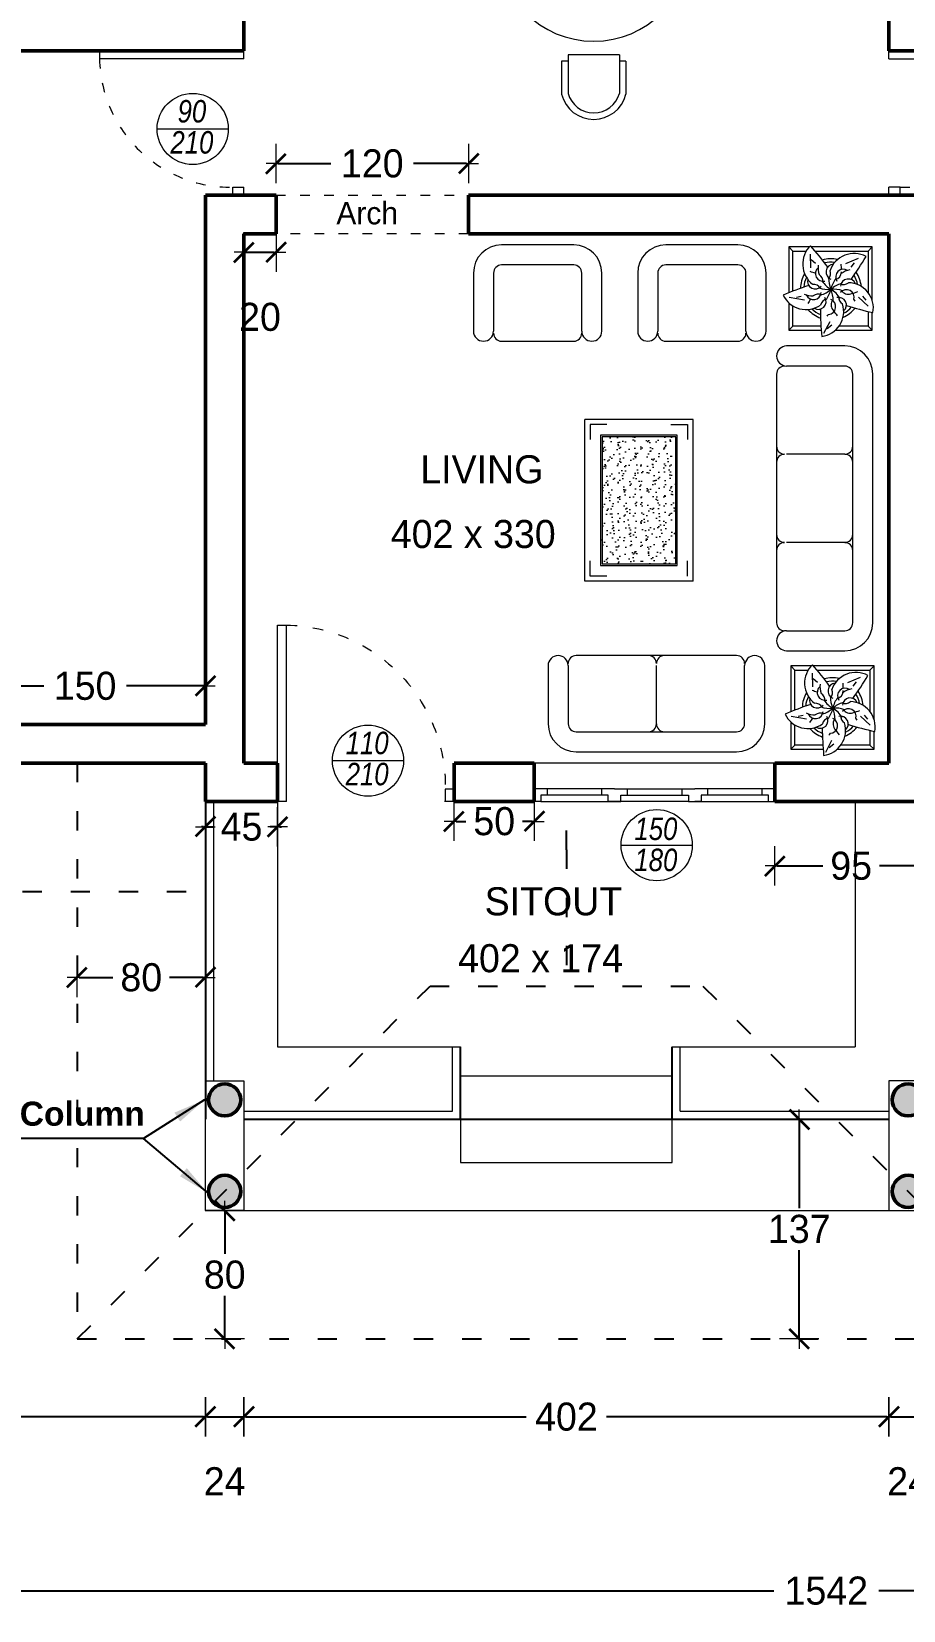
# Model space of a CAD drawing. Header units: centimetres. Extents: x 157 to 5401, y -672 to 3176.
# Drawn here: x 840 to 1383, y -671 to 314 of the extents above; entities that cross this region are included whole.
import ezdxf

# ---------------------------------------------------------------- set-up
doc = ezdxf.new("R2010")
doc.units = ezdxf.units.CM
doc.header["$PDMODE"] = 35
doc.linetypes.add('ACAD_ISO03W100', pattern=[30, 12, -18])
doc.layers.get('0').update_dxf_attribs({"lineweight": 25})
for name, color, linetype, lineweight in [('1.000', 144, 'Continuous', 13), ('Dimension', 8, 'Continuous', 18), ('Door', 4, 'Continuous', 13), ('DTEXT', 76, 'Continuous', 15), ('FURNIT', 204, 'Continuous', 9), ('Roof Line', 2, 'ACAD_ISO03W100', 25), ('Text', 32, 'Continuous', 20), ('Wall', 1, 'Continuous', 50), ('Win', 5, 'Continuous', 20)]:
    doc.layers.add(name, color=color, linetype=linetype, lineweight=lineweight)
doc.styles.add('Dimension', font='arialbd.ttf')
doc.styles.add('ITALIAN', font='ARIALNBI.TTF')
doc.styles.get("Standard").update_dxf_attribs({"font": 'comicbd.ttf'})
doc.dimstyles.get("Standard").update_dxf_attribs({"dimscale": 0.7, "dimtxt": 25, "dimasz": 1.75, "dimexe": 1.25, "dimexo": 0.625, "dimgap": 5, "dimtad": 0, "dimtih": 1, "dimtoh": 1, "dimdec": 0, "dimdsep": 46, "dimtxsty": 'Standard', "dimblk": 'Ar+', "dimcen": 2.5, "dimse1": 1, "dimse2": 1, "dimclrt": 7, "dimadec": 0, "dimazin": 0, "dimtfac": 1, "dimtdec": 0, "dimtmove": 2, "dimatfit": 3, "dimfxl": 1, "dimarcsym": 0})

# ---------------------------------------------------------------- blocks, each defined once
blk = doc.blocks.new('90 D1 210 (a)')
at = {"linetype": 'ACAD_ISO03W100', "ltscale": 0.5}
blk.add_arc((8.5, 3.5), 81.51, 1.0544, 91.0544, dxfattribs=at)
at = {"layer": 'Win'}
for p, q in [((0, 90), (0, 85)), ((7, 90), (0, 90)), ((7, 90), (7, 85)), ((7, 85), (0, 85)), ((0, 5), (90, 5)), ((0, 5), (0, 0)), ((0, 0), (90, 0)), ((90, 0), (90, 5))]:
    blk.add_line(p, q, dxfattribs=at)
blk = doc.blocks.new('90 D1 210')
at = {"linetype": 'ACAD_ISO03W100', "ltscale": 0.5}
blk.add_arc((-8.5, 3.5), 81.51, 88.9456, 178.9456, dxfattribs=at)
at = {"layer": 'Win'}
for p, q in [((-7, 90), (-7, 85)), ((-7, 90), (0, 90)), ((0, 90), (0, 85)), ((-7, 85), (0, 85)), ((0, 5), (-90, 5)), ((-90, 0), (-90, 5)), ((0, 0), (-90, 0)), ((0, 5), (0, 0))]:
    blk.add_line(p, q, dxfattribs=at)
blk = doc.blocks.new('100 D 210(b)')
at = {"linetype": 'ACAD_ISO03W100', "ltscale": 0.5}
blk.add_arc((8.5, 3.5), 91.51, 0.93919, 90.93919, dxfattribs=at)
at = {"layer": 'Win'}
for p, q in [((0, 100), (0, 94.62)), ((7, 100), (0, 100)), ((7, 100), (7, 95)), ((7, 95), (0, 95)), ((0, 5), (100, 5)), ((0, 5), (0, 0)), ((0, 0), (100, 0)), ((100, 0), (100, 5))]:
    blk.add_line(p, q, dxfattribs=at)
blk = doc.blocks.new('sofa2')
for p, q in [((50, 0), (-50, 0)), ((-67.5, -17.5), (-67.5, -53.75)), ((-55, -17.5), (-55, -53.75)), ((50, -12.5), (-50, -12.5)), ((0, -17.5), (0, -53.75)), ((0, -17.5), (0, -53.75)), ((55, -53.75), (55, -17.5)), ((67.5, -53.75), (67.5, -17.5)), ((-50, -60), (50, -60))]:
    blk.add_line(p, q)
for centre, radius, start, end in [((-50, -17.5), 17.5, 90, 180), ((50, -17.5), 17.5, 0, 90), ((-50, -17.5), 5, 90, 180), ((-5, -17.5), 5, 0, 90), ((5, -17.5), 5, 90, 180), ((50, -17.5), 5, 0, 90), ((-61.25, -53.75), 6.25, 180, 0), ((-50, -55), 5, 180, 270), ((-5, -55), 5, 270, 0), ((5, -55), 5, 180, 270), ((50, -55), 5, 270, 0), ((61.25, -53.75), 6.25, 180, 0)]:
    blk.add_arc(centre, radius, start, end)
blk = doc.blocks.new('sofa3')
for p, q in [((77.5, 0), (-77.5, 0)), ((-95, -17.5), (-95, -53.75)), ((-82.5, -17.5), (-82.5, -53.75)), ((77.5, -12.5), (-77.5, -12.5)), ((-27.5, -17.5), (-27.5, -53.75)), ((-27.5, -17.5), (-27.5, -53.75)), ((27.5, -17.5), (27.5, -53.75)), ((27.5, -17.5), (27.5, -53.75)), ((82.5, -53.75), (82.5, -17.5)), ((95, -53.75), (95, -17.5)), ((-77.5, -60), (77.5, -60))]:
    blk.add_line(p, q)
for centre, radius, start, end in [((-77.5, -17.5), 17.5, 90, 180), ((77.5, -17.5), 17.5, 0, 90), ((-77.5, -17.5), 5, 90, 180), ((-32.5, -17.5), 5, 0, 90), ((-22.5, -17.5), 5, 90, 180), ((22.5, -17.5), 5, 0, 90), ((32.5, -17.5), 5, 90, 180), ((77.5, -17.5), 5, 0, 90), ((-88.75, -53.75), 6.25, 180, 0), ((-77.5, -55), 5, 180, 270), ((-32.5, -55), 5, 270, 0), ((-22.5, -55), 5, 180, 270), ((22.5, -55), 5, 270, 0), ((32.5, -55), 5, 180, 270), ((77.5, -55), 5, 270, 0), ((88.75, -53.75), 6.25, 180, 0)]:
    blk.add_arc(centre, radius, start, end)
blk = doc.blocks.new('sofa1')
for p, q in [((22.5, 0), (-22.5, 0)), ((-40, -17.5), (-40, -53.75)), ((-27.5, -17.5), (-27.5, -53.75)), ((22.5, -12.5), (-22.5, -12.5)), ((27.5, -53.75), (27.5, -17.5)), ((40, -53.75), (40, -17.5)), ((-22.5, -60), (22.5, -60))]:
    blk.add_line(p, q)
for centre, radius, start, end in [((-22.5, -17.5), 17.5, 90, 180), ((22.5, -17.5), 17.5, 0, 90), ((-22.5, -17.5), 5, 90, 180), ((22.5, -17.5), 5, 0, 90), ((-33.75, -53.75), 6.25, 180, 0), ((-22.5, -55), 5, 180, 270), ((22.5, -55), 5, 270, 0), ((33.75, -53.75), 6.25, 180, 0)]:
    blk.add_arc(centre, radius, start, end)
blk = doc.blocks.new('coir-')
h = blk.add_hatch()
h.set_pattern_fill('AR-SAND', color=256, scale=0.15, style=0)
h.set_pattern_definition([(37.5, (-7611.087, -350.692), (-0.2400047, 7.3411986), [0, -5.7912, 0, -6.477, 0, -6.19125]), (7.5, (-7611.087, -350.692), (6.742849, 10.752377), [0, -3.1242, 0, -5.2197, 0, -2.00025]), (327.5, (-7615.773, -350.692), (11.8648856, 0.021558), [0, -1.905, 0, -6.858, 0, -8.9535]), (317.5, (-7615.773, -350.692), (11.453347, 3.34394), [0, -0.9525, 0, -4.4958, 0, -5.1435])])
h.paths.add_polyline_path([(-39.59, 56.76), (-39.59, 10.81), (39.59, 10.81), (39.59, 56.76)])
for p, q in [((-50.41, 67.57), (50.41, 67.57)), ((-50.41, 0), (-50.41, 67.57)), ((-47.21, 64.16), (-37.85, 64.16)), ((-47.21, 64.16), (-37.85, 64.16)), ((-47.21, 53.78), (-47.21, 64.16)), ((-47.21, 53.78), (-47.21, 64.16)), ((47.21, 64.16), (37.85, 64.16)), ((47.21, 64.16), (37.85, 64.16)), ((47.21, 53.78), (47.21, 64.16)), ((47.21, 53.78), (47.21, 64.16)), ((50.41, 0), (50.41, 67.57)), ((40.58, 57.74), (-40.58, 57.74)), ((-40.58, 57.74), (-40.58, 9.83)), ((39.59, 56.76), (-39.59, 56.76)), ((-39.59, 56.76), (-39.59, 10.81)), ((39.59, 10.81), (39.59, 56.76)), ((40.58, 9.83), (40.58, 57.74)), ((-39.59, 10.81), (39.59, 10.81)), ((47.21, 13.79), (47.21, 3.41)), ((47.21, 13.79), (47.21, 3.41)), ((-50.41, 0), (50.41, 0)), ((-47.21, 3.41), (-37.85, 3.41)), ((-47.21, 3.41), (-37.85, 3.41)), ((-40.58, 9.83), (40.58, 9.83)), ((47.21, 3.41), (37.85, 3.41)), ((47.21, 3.41), (37.85, 3.41))]:
    blk.add_line(p, q)
blk = doc.blocks.new('flower')
for p, q in [((-13.39, 26.45), (-26.25, 26.45)), ((-26.25, 26.45), (-26.25, -2.21)), ((-23.65, 23.85), (-26.25, 26.45)), ((-23.65, 23.85), (-15.33, 23.85)), ((-23.65, -1.17), (-23.65, 23.85)), ((-12.51, 13.34), (-12.74, 21.9)), ((25.75, 26.45), (-12.08, 26.45)), ((-9.85, 23.85), (23.15, 23.85)), ((23.15, 23.85), (25.75, 26.45)), ((23.15, 23.85), (23.15, -1.97)), ((25.75, -6.92), (25.75, 26.45)), ((-9.5, 16.12), (-12.28, 18.43)), ((17.08, 19.12), (9.22, 15.88)), ((12.68, 13.8), (14.76, 16.58)), ((-26.25, -8.42), (-26.25, -25.55)), ((-16.44, -6.79), (-25.91, -5.17)), ((-18.52, -4.48), (-21.52, -5.17)), ((23.32, -10.49), (17.31, -4.94)), ((21.93, -6.79), (19.85, -4.25)), ((-23.65, -22.95), (-23.65, -10.37)), ((23.15, -13.79), (23.15, -22.95)), ((25.75, -25.55), (25.75, -14.39)), ((-23.65, -22.95), (-26.25, -25.55)), ((-26.25, -25.55), (-6.01, -25.55)), ((-6.19, -22.95), (-23.65, -22.95)), ((-4.42, -27.39), (-0.49, -19.98)), ((0.67, -22.29), (-2.34, -24.61)), ((2.72, -25.55), (25.75, -25.55)), ((23.15, -22.95), (5.05, -22.95)), ((23.15, -22.95), (25.75, -25.55))]:
    blk.add_line(p, q)
for centre, radius, start, end in [((-1.75, 15.73), 15.82, 133.77086, 232.45619), ((-158.56, -101.45), 194.46, 36.36114, 41.40295), ((14.42, 6.53), 15.82, 61.77086, 160.92319), ((-145.48, 119.45), 194.46, 324.36114, 329.40295), ((-68.65, -175.27), 194.46, 72.36114, 73.33607), ((-4.93, 9.78), 4.79, 129.2089, 284.55345), ((7.83, 13.75), 15.82, 175.58849, 196.92319), ((0, 0), 19.03, 77.39458, 106.2488), ((0, 0), 16.95, 81.97458, 103.46328), ((1.76, 10.82), 4.79, 93.2089, 248.55345), ((-4.93, 9.78), 4.79, 317.34915, 23.53967), ((1.76, 10.82), 4.79, 281.34915, 1.95204), ((7.78, 7.72), 4.79, 57.2089, 212.55345), ((15.5, -3.19), 15.82, 103.58849, 124.92319), ((-187.91, 11.12), 194.46, 0.36114, 1.33607), ((0, 0), 19.03, 5.39458, 34.2488), ((47.49, -182.15), 194.46, 108.36114, 113.40295), ((0, 0), 19.03, 149.39458, 178.2488), ((0, 0), 16.95, 153.97458, 175.46328), ((-9.74, 5.02), 4.79, 165.2089, 320.55345), ((-10.83, -1.67), 4.79, 29.34915, 95.53967), ((-9.74, 5.02), 4.79, 353.34915, 59.53967), ((-1.75, 15.73), 15.82, 249.54215, 276.36067), ((-10.66, 11.69), 15.82, 285.54215, 312.36067), ((7.83, 13.75), 15.82, 213.54215, 240.36067), ((-15.5, 3.19), 15.82, 321.54215, 348.36067), ((14.42, 6.53), 15.82, 177.54215, 204.36067), ((15.5, -3.19), 15.82, 141.54215, 168.36067), ((10.66, -11.69), 15.82, 105.54215, 132.36067), ((1.75, -15.73), 15.82, 69.54215, 96.36067), ((-7.83, -13.75), 15.82, 30.43753, 60.36067), ((-14.42, -6.53), 15.82, 357.54215, 24.36067), ((7.78, 7.72), 4.79, 245.34915, 311.53967), ((10.83, 1.67), 4.79, 21.2089, 176.55345), ((10.66, -11.69), 15.82, 349.77086, 88.92319), ((0, 0), 16.95, 9.97458, 31.46328), ((-15.5, 3.19), 15.82, 205.77086, 304.92319), ((-10.66, 11.69), 15.82, 247.58849, 268.92319), ((-10.83, -1.67), 4.79, 201.2089, 356.55345), ((145.48, -119.45), 194.46, 144.36114, 145.33607), ((-7.78, -7.72), 4.79, 65.34915, 131.53967), ((-7.78, -7.72), 4.79, 237.2089, 32.55345), ((-1.76, -10.82), 4.79, 101.34915, 167.53967), ((-7.83, -13.75), 15.82, 277.77086, 16.92319), ((-1.76, -10.82), 4.79, 273.2089, 68.55345), ((4.93, -9.78), 4.79, 137.34915, 217.95204), ((4.93, -9.78), 4.79, 309.2089, 104.55345), ((9.74, -5.02), 4.79, 173.34915, 239.53967), ((9.74, -5.02), 4.79, 345.2089, 140.55345), ((10.83, 1.67), 4.79, 209.34915, 289.95204), ((1.75, -15.73), 15.82, 52.45619, 52.92319), ((-47.49, 182.15), 194.46, 287.95774, 289.33607), ((1.75, -15.73), 15.82, 31.58849, 37.01504), ((0, 0), 19.03, 221.39458, 250.2488), ((0, 0), 16.95, 225.97458, 247.46328), ((187.91, -11.12), 194.46, 180.36114, 185.40295), ((-14.42, -6.53), 15.82, 319.58849, 325.01504), ((-14.42, -6.53), 15.82, 340.45619, 340.92319), ((158.56, 101.45), 194.46, 215.95774, 217.33607), ((0, 0), 19.03, 293.39458, 322.2488), ((0, 0), 16.95, 297.97458, 319.46328), ((68.65, 175.27), 194.46, 252.36114, 257.40295)]:
    blk.add_arc(centre, radius, start, end)
blk = doc.blocks.new('DIN22')
for p, q in [((-2.37, 80.63), (-10.14, 99.61)), ((26.79, 81.11), (26.79, 101.62)), ((30.79, 77.11), (30.79, 101.11)), ((62.79, 77.11), (62.79, 101.11)), ((66.79, 81.11), (66.79, 101.62)), ((102.37, 80.63), (110.14, 99.61)), ((-4.55, 75.41), (-13.65, 97.62)), ((104.55, 75.41), (113.65, 97.62)), ((-39.38, 65.47), (-47.16, 84.44)), ((-34.17, 63.28), (-43.26, 85.49)), ((-2.37, 80.63), (-6.07, 79.11)), ((30.79, 81.11), (26.79, 81.11)), ((66.79, 81.11), (62.79, 81.11)), ((102.37, 80.63), (106.07, 79.11)), ((134.17, 63.28), (143.26, 85.49)), ((139.38, 65.47), (147.16, 84.44)), ((-4.55, 75.41), (-34.17, 63.28)), ((62.79, 77.11), (30.79, 77.11)), ((104.55, 75.41), (134.17, 63.28)), ((-35.68, 66.98), (-39.38, 65.47)), ((110, 60), (-10, 60)), ((135.68, 66.98), (139.38, 65.47)), ((-82.5, 20), (-103.01, 20)), ((-82.5, 16), (-82.5, 20)), ((182.5, 16), (182.5, 20)), ((182.5, 20), (203.01, 20)), ((-78.5, 16), (-102.5, 16)), ((-78.5, -16), (-78.5, 16)), ((178.5, -16), (178.5, 16)), ((178.5, 16), (202.5, 16)), ((-78.5, -16), (-102.5, -16)), ((-82.5, -20), (-82.5, -16)), ((178.5, -16), (202.5, -16)), ((182.5, -20), (182.5, -16)), ((-82.5, -20), (-103.01, -20)), ((182.5, -20), (203.01, -20)), ((-39.38, -65.47), (-47.16, -84.44)), ((-34.17, -63.28), (-43.26, -85.49)), ((-35.68, -66.98), (-39.38, -65.47)), ((-4.55, -75.41), (-34.17, -63.28)), ((-10, -60), (110, -60)), ((104.55, -75.41), (134.17, -63.28)), ((134.17, -63.28), (143.26, -85.49)), ((135.68, -66.98), (139.38, -65.47)), ((139.38, -65.47), (147.16, -84.44)), ((-4.55, -75.41), (-13.65, -97.62)), ((30.79, -77.99), (26.79, -77.99)), ((26.79, -77.99), (26.79, -98.49)), ((62.79, -73.99), (30.79, -73.99)), ((30.79, -73.99), (30.79, -97.99)), ((62.79, -73.99), (62.79, -97.99)), ((66.79, -77.99), (62.79, -77.99)), ((66.79, -77.99), (66.79, -98.49)), ((104.55, -75.41), (113.65, -97.62)), ((-2.37, -80.63), (-10.14, -99.61)), ((-2.37, -80.63), (-6.07, -79.11)), ((102.37, -80.63), (106.07, -79.11)), ((102.37, -80.63), (110.14, -99.61))]:
    blk.add_line(p, q)
for centre, radius, start, end in [((46.79, 96.74), 20.59, 13.70797, 166.29203), ((46.79, 96.74), 16.59, 15.28055, 164.71945), ((-26.8, 87.51), 20.59, 35.98077, 188.56483), ((-26.8, 87.51), 16.59, 37.55335, 186.99225), ((126.8, 87.51), 20.59, 351.43517, 144.01923), ((126.8, 87.51), 16.59, 353.00775, 142.44665), ((-10, 0), 60, 90, 270), ((110, 0), 60, 270, 90), ((-98.13, 0), 20.59, 103.70797, 256.29203), ((198.13, 0), 20.59, 283.70797, 76.29203), ((-98.13, 0), 16.59, 105.28055, 254.71945), ((198.13, 0), 16.59, 285.28055, 74.71945), ((-26.8, -87.51), 20.59, 171.43517, 324.01923), ((-26.8, -87.51), 16.59, 173.00775, 322.44665), ((126.8, -87.51), 20.59, 215.98077, 8.56483), ((126.8, -87.51), 16.59, 217.55335, 6.99225), ((46.79, -93.62), 16.59, 195.28055, 344.71945), ((46.79, -93.62), 20.59, 193.70797, 346.29203)]:
    blk.add_arc(centre, radius, start, end)
blk = doc.blocks.new('Ar+')
for p, q in [((0, 10), (0, -10)), ((-5, 0), (5, 0))]:
    blk.add_line(p, q)
at = {"lineweight": 35}
blk.add_line((5, 5), (-5, -5), dxfattribs=at)
blk = doc.blocks.new('*D54')
at = {"layer": 'Defpoints', "color": 0, "transparency": 16777216}
for p in [(588.31, -118.42), (948.31, -364.42), (948.31, -549.95)]:
    blk.add_point(p, dxfattribs=at)
at = {"layer": 'Dimension', "color": 0, "lineweight": -2, "transparency": 16777216}
for p, q in [((589.53, -549.95), (743.42, -549.95)), ((947.08, -549.95), (793.2, -549.95))]:
    blk.add_line(p, q, dxfattribs=at)
at = {"layer": 'Dimension', "color": 0, "lineweight": -2, "transparency": 16777216, "xscale": 1.225, "yscale": 1.225, "zscale": 1.225, "rotation": 180}
blk.add_blockref('Ar+', (588.31, -549.95), dxfattribs=at)
at = {"layer": 'Dimension', "color": 0, "lineweight": -2, "transparency": 16777216, "xscale": 1.225, "yscale": 1.225, "zscale": 1.225}
blk.add_blockref('Ar+', (948.31, -549.95), dxfattribs=at)
at = {"layer": 'Dimension', "color": 7, "transparency": 16777216, "insert": (768.31, -549.95), "char_height": 17.5, "attachment_point": 5}
blk.add_mtext('360', dxfattribs=at)
blk = doc.blocks.new('*D55')
at = {"layer": 'Defpoints', "color": 0, "transparency": 16777216}
for p in [(972.31, -340.42), (948.31, -364.42), (972.31, -549.95)]:
    blk.add_point(p, dxfattribs=at)
at = {"layer": 'Dimension', "color": 0, "lineweight": -2, "transparency": 16777216}
blk.add_line((949.53, -549.95), (971.08, -549.95), dxfattribs=at)
at = {"layer": 'Dimension', "color": 0, "lineweight": -2, "transparency": 16777216, "xscale": 1.225, "yscale": 1.225, "zscale": 1.225, "rotation": 180}
blk.add_blockref('Ar+', (948.31, -549.95), dxfattribs=at)
at = {"layer": 'Dimension', "color": 0, "lineweight": -2, "transparency": 16777216, "xscale": 1.225, "yscale": 1.225, "zscale": 1.225}
blk.add_blockref('Ar+', (972.31, -549.95), dxfattribs=at)
at = {"layer": 'Dimension', "color": 7, "transparency": 16777216, "insert": (960.31, -590.13), "char_height": 17.5, "attachment_point": 5}
blk.add_mtext('24', dxfattribs=at)
blk = doc.blocks.new('*D56')
at = {"layer": 'Defpoints', "color": 0, "transparency": 16777216}
for p in [(972.31, -340.42), (1374.31, -340.42), (1374.31, -549.95)]:
    blk.add_point(p, dxfattribs=at)
at = {"layer": 'Dimension', "color": 0, "lineweight": -2, "transparency": 16777216}
for p, q in [((973.53, -549.95), (1148.29, -549.95)), ((1373.08, -549.95), (1198.32, -549.95))]:
    blk.add_line(p, q, dxfattribs=at)
at = {"layer": 'Dimension', "color": 0, "lineweight": -2, "transparency": 16777216, "xscale": 1.225, "yscale": 1.225, "zscale": 1.225, "rotation": 180}
blk.add_blockref('Ar+', (972.31, -549.95), dxfattribs=at)
at = {"layer": 'Dimension', "color": 0, "lineweight": -2, "transparency": 16777216, "xscale": 1.225, "yscale": 1.225, "zscale": 1.225}
blk.add_blockref('Ar+', (1374.31, -549.95), dxfattribs=at)
at = {"layer": 'Dimension', "color": 7, "transparency": 16777216, "insert": (1173.31, -549.95), "char_height": 17.5, "attachment_point": 5}
blk.add_mtext('402', dxfattribs=at)
blk = doc.blocks.new('*D57')
at = {"layer": 'Defpoints', "color": 0, "transparency": 16777216}
for p in [(1374.31, -340.42), (1398.31, -364.42), (1398.31, -549.95)]:
    blk.add_point(p, dxfattribs=at)
at = {"layer": 'Dimension', "color": 0, "lineweight": -2, "transparency": 16777216}
blk.add_line((1375.53, -549.95), (1397.08, -549.95), dxfattribs=at)
at = {"layer": 'Dimension', "color": 0, "lineweight": -2, "transparency": 16777216, "xscale": 1.225, "yscale": 1.225, "zscale": 1.225, "rotation": 180}
blk.add_blockref('Ar+', (1374.31, -549.95), dxfattribs=at)
at = {"layer": 'Dimension', "color": 0, "lineweight": -2, "transparency": 16777216, "xscale": 1.225, "yscale": 1.225, "zscale": 1.225}
blk.add_blockref('Ar+', (1398.31, -549.95), dxfattribs=at)
at = {"layer": 'Dimension', "color": 7, "transparency": 16777216, "insert": (1386.31, -590.13), "char_height": 17.5, "attachment_point": 5}
blk.add_mtext('24', dxfattribs=at)
blk = doc.blocks.new('*D62')
at = {"layer": 'Defpoints', "color": 0, "transparency": 16777216}
for p in [(564.31, -142.42), (2106.31, -142.42), (2106.31, -658.4)]:
    blk.add_point(p, dxfattribs=at)
at = {"layer": 'Dimension', "color": 0, "lineweight": -2, "transparency": 16777216}
for p, q in [((565.53, -658.4), (1302.61, -658.4)), ((2105.08, -658.4), (1368.01, -658.4))]:
    blk.add_line(p, q, dxfattribs=at)
at = {"layer": 'Dimension', "color": 0, "lineweight": -2, "transparency": 16777216, "xscale": 1.225, "yscale": 1.225, "zscale": 1.225, "rotation": 180}
blk.add_blockref('Ar+', (564.31, -658.4), dxfattribs=at)
at = {"layer": 'Dimension', "color": 0, "lineweight": -2, "transparency": 16777216, "xscale": 1.225, "yscale": 1.225, "zscale": 1.225}
blk.add_blockref('Ar+', (2106.31, -658.4), dxfattribs=at)
at = {"layer": 'Dimension', "color": 7, "transparency": 16777216, "insert": (1335.31, -658.4), "char_height": 17.5, "attachment_point": 5}
blk.add_mtext('1542', dxfattribs=at)
blk = doc.blocks.new('Double Column (Single Base)')
at = {"layer": 'FURNIT'}
for points in [[(10, 69, 1), (-10, 69, 1)], [(-10, 12, 1), (10, 12, 1)]]:
    blk.add_hatch(color=256, dxfattribs=at).paths.add_polyline_path(points)
for centre in [(0, 69), (0, 12)]:
    blk.add_circle(centre, 10)
at = {"layer": 'Win'}
blk.add_lwpolyline([(-12, 0), (12, 0), (12, 81), (-12, 81)], close=True, dxfattribs=at)
blk = doc.blocks.new('*D111')
at = {"layer": 'Defpoints', "color": 0, "transparency": 16777216}
for p in [(1117.44, -364.42), (1318.44, -364.42), (1117.44, -501.42)]:
    blk.add_point(p, dxfattribs=at)
at = {"layer": 'Dimension', "color": 0, "lineweight": -2, "transparency": 16777216}
for p, q in [((1318.44, -365.64), (1318.44, -419.8)), ((1318.44, -500.19), (1318.44, -446.04))]:
    blk.add_line(p, q, dxfattribs=at)
at = {"layer": 'Dimension', "color": 0, "lineweight": -2, "transparency": 16777216, "xscale": 1.225, "yscale": 1.225, "zscale": 1.225}
for p, rotation in [((1318.44, -364.42), 90), ((1318.44, -501.42), 270)]:
    blk.add_blockref('Ar+', p, dxfattribs=dict(at, rotation=rotation))
at = {"layer": 'Dimension', "color": 7, "transparency": 16777216, "insert": (1318.44, -432.92), "char_height": 17.5, "attachment_point": 5}
blk.add_mtext('137', dxfattribs=at)
blk = doc.blocks.new('*D112')
at = {"layer": 'Defpoints', "color": 0, "transparency": 16777216}
for p in [(960.31, -421.42), (960.31, -501.42), (960.31, -501.42)]:
    blk.add_point(p, dxfattribs=at)
at = {"layer": 'Dimension', "color": 0, "lineweight": -2, "transparency": 16777216}
for p, q in [((960.31, -422.64), (960.31, -448.39)), ((960.31, -500.19), (960.31, -474.44))]:
    blk.add_line(p, q, dxfattribs=at)
at = {"layer": 'Dimension', "color": 0, "lineweight": -2, "transparency": 16777216, "xscale": 1.225, "yscale": 1.225, "zscale": 1.225}
for p, rotation in [((960.31, -421.42), 90), ((960.31, -501.42), 270)]:
    blk.add_blockref('Ar+', p, dxfattribs=dict(at, rotation=rotation))
at = {"layer": 'Dimension', "color": 7, "transparency": 16777216, "insert": (960.31, -461.42), "char_height": 17.5, "attachment_point": 5}
blk.add_mtext('80', dxfattribs=at)
blk = doc.blocks.new('*D114')
at = {"layer": 'Defpoints', "color": 0, "transparency": 16777216}
for p in [(798.31, -94.37), (798.31, -118.42), (948.31, -118.42)]:
    blk.add_point(p, dxfattribs=at)
at = {"layer": 'Dimension', "color": 0, "lineweight": -2, "transparency": 16777216}
for p, q in [((799.53, -94.37), (847.55, -94.37)), ((947.08, -94.37), (899.06, -94.37))]:
    blk.add_line(p, q, dxfattribs=at)
at = {"layer": 'Dimension', "color": 0, "lineweight": -2, "transparency": 16777216, "xscale": 1.225, "yscale": 1.225, "zscale": 1.225, "rotation": 180}
blk.add_blockref('Ar+', (798.31, -94.37), dxfattribs=at)
at = {"layer": 'Dimension', "color": 0, "lineweight": -2, "transparency": 16777216, "xscale": 1.225, "yscale": 1.225, "zscale": 1.225}
blk.add_blockref('Ar+', (948.31, -94.37), dxfattribs=at)
at = {"layer": 'Dimension', "color": 7, "transparency": 16777216, "insert": (873.31, -94.37), "char_height": 17.5, "attachment_point": 5}
blk.add_mtext('150', dxfattribs=at)
blk = doc.blocks.new('*D117')
at = {"layer": 'Defpoints', "color": 0, "transparency": 16777216}
for p in [(1303.31, -166.42), (1398.31, -166.42), (1303.31, -206.53)]:
    blk.add_point(p, dxfattribs=at)
at = {"layer": 'Dimension', "color": 0, "lineweight": -2, "transparency": 16777216}
for p, q in [((1304.53, -206.53), (1333.16, -206.53)), ((1397.08, -206.53), (1368.46, -206.53))]:
    blk.add_line(p, q, dxfattribs=at)
at = {"layer": 'Dimension', "color": 0, "lineweight": -2, "transparency": 16777216, "xscale": 1.225, "yscale": 1.225, "zscale": 1.225, "rotation": 180}
blk.add_blockref('Ar+', (1303.31, -206.53), dxfattribs=at)
at = {"layer": 'Dimension', "color": 0, "lineweight": -2, "transparency": 16777216, "xscale": 1.225, "yscale": 1.225, "zscale": 1.225}
blk.add_blockref('Ar+', (1398.31, -206.53), dxfattribs=at)
at = {"layer": 'Dimension', "color": 7, "transparency": 16777216, "insert": (1350.81, -206.53), "char_height": 17.5, "attachment_point": 5}
blk.add_mtext('95', dxfattribs=at)
blk = doc.blocks.new('*D118')
at = {"layer": 'Defpoints', "color": 0, "transparency": 16777216}
for p in [(1112.31, 231.31), (992.31, 187.58), (1112.31, 187.58)]:
    blk.add_point(p, dxfattribs=at)
at = {"layer": 'Dimension', "color": 0, "lineweight": -2, "transparency": 16777216}
for p, q in [((993.53, 231.31), (1026.55, 231.31)), ((1111.08, 231.31), (1078.06, 231.31))]:
    blk.add_line(p, q, dxfattribs=at)
at = {"layer": 'Dimension', "color": 0, "lineweight": -2, "transparency": 16777216, "xscale": 1.225, "yscale": 1.225, "zscale": 1.225, "rotation": 180}
blk.add_blockref('Ar+', (992.31, 231.31), dxfattribs=at)
at = {"layer": 'Dimension', "color": 0, "lineweight": -2, "transparency": 16777216, "xscale": 1.225, "yscale": 1.225, "zscale": 1.225}
blk.add_blockref('Ar+', (1112.31, 231.31), dxfattribs=at)
at = {"layer": 'Dimension', "color": 7, "transparency": 16777216, "insert": (1052.31, 231.31), "char_height": 17.5, "attachment_point": 5}
blk.add_mtext('120', dxfattribs=at)
blk = doc.blocks.new('*D119')
at = {"layer": 'Defpoints', "color": 0, "transparency": 16777216}
for p in [(972.31, 187.58), (992.31, 187.58), (992.31, 176.01)]:
    blk.add_point(p, dxfattribs=at)
at = {"layer": 'Dimension', "color": 0, "lineweight": -2, "transparency": 16777216}
blk.add_line((973.53, 176.01), (991.08, 176.01), dxfattribs=at)
at = {"layer": 'Dimension', "color": 0, "lineweight": -2, "transparency": 16777216, "xscale": 1.225, "yscale": 1.225, "zscale": 1.225, "rotation": 180}
blk.add_blockref('Ar+', (972.31, 176.01), dxfattribs=at)
at = {"layer": 'Dimension', "color": 0, "lineweight": -2, "transparency": 16777216, "xscale": 1.225, "yscale": 1.225, "zscale": 1.225}
blk.add_blockref('Ar+', (992.31, 176.01), dxfattribs=at)
at = {"layer": 'Dimension', "color": 7, "transparency": 16777216, "insert": (982.31, 135.64), "char_height": 17.5, "attachment_point": 5}
blk.add_mtext('20', dxfattribs=at)
blk = doc.blocks.new('*D128')
at = {"layer": 'Defpoints', "color": 0, "transparency": 16777216}
for p in [(868.31, -222.42), (948.31, -222.42), (868.31, -276.06)]:
    blk.add_point(p, dxfattribs=at)
at = {"layer": 'Dimension', "color": 0, "lineweight": -2, "transparency": 16777216}
for p, q in [((869.53, -276.06), (890.65, -276.06)), ((947.08, -276.06), (925.97, -276.06))]:
    blk.add_line(p, q, dxfattribs=at)
at = {"layer": 'Dimension', "color": 0, "lineweight": -2, "transparency": 16777216, "xscale": 1.225, "yscale": 1.225, "zscale": 1.225, "rotation": 180}
blk.add_blockref('Ar+', (868.31, -276.06), dxfattribs=at)
at = {"layer": 'Dimension', "color": 0, "lineweight": -2, "transparency": 16777216, "xscale": 1.225, "yscale": 1.225, "zscale": 1.225}
blk.add_blockref('Ar+', (948.31, -276.06), dxfattribs=at)
at = {"layer": 'Dimension', "color": 7, "transparency": 16777216, "insert": (908.31, -276.06), "char_height": 17.5, "attachment_point": 5}
blk.add_mtext('80', dxfattribs=at)
blk = doc.blocks.new('*D144')
at = {"layer": 'Defpoints', "color": 0, "transparency": 16777216}
for p in [(948.31, -166.42), (993.31, -166.42), (993.31, -182.13)]:
    blk.add_point(p, dxfattribs=at)
at = {"layer": 'Dimension', "color": 0, "lineweight": -2, "transparency": 16777216}
for p, q in [((947.08, -182.13), (945.86, -182.13)), ((948.31, -182.13), (952.89, -182.13)), ((993.31, -182.13), (988.72, -182.13)), ((994.53, -182.13), (995.76, -182.13))]:
    blk.add_line(p, q, dxfattribs=at)
at = {"layer": 'Dimension', "color": 0, "lineweight": -2, "transparency": 16777216, "xscale": 1.225, "yscale": 1.225, "zscale": 1.225}
blk.add_blockref('Ar+', (948.31, -182.13), dxfattribs=at)
at = {"layer": 'Dimension', "color": 0, "lineweight": -2, "transparency": 16777216, "xscale": 1.225, "yscale": 1.225, "zscale": 1.225, "rotation": 180}
blk.add_blockref('Ar+', (993.31, -182.13), dxfattribs=at)
at = {"layer": 'Dimension', "color": 7, "transparency": 16777216, "insert": (970.81, -182.13), "char_height": 17.5, "attachment_point": 5}
blk.add_mtext('45', dxfattribs=at)
blk = doc.blocks.new('*D145')
at = {"layer": 'Defpoints', "color": 0, "transparency": 16777216}
for p in [(1103.31, -166.42), (1153.31, -166.42), (1153.31, -178.75)]:
    blk.add_point(p, dxfattribs=at)
at = {"layer": 'Dimension', "color": 0, "lineweight": -2, "transparency": 16777216}
for p, q in [((1104.53, -178.75), (1110.7, -178.75)), ((1152.08, -178.75), (1145.91, -178.75))]:
    blk.add_line(p, q, dxfattribs=at)
at = {"layer": 'Dimension', "color": 0, "lineweight": -2, "transparency": 16777216, "xscale": 1.225, "yscale": 1.225, "zscale": 1.225, "rotation": 180}
blk.add_blockref('Ar+', (1103.31, -178.75), dxfattribs=at)
at = {"layer": 'Dimension', "color": 0, "lineweight": -2, "transparency": 16777216, "xscale": 1.225, "yscale": 1.225, "zscale": 1.225}
blk.add_blockref('Ar+', (1153.31, -178.75), dxfattribs=at)
at = {"layer": 'Dimension', "color": 7, "transparency": 16777216, "insert": (1128.31, -178.75), "char_height": 17.5, "attachment_point": 5}
blk.add_mtext('50', dxfattribs=at)

msp = doc.modelspace()

# ---------------------------------------------------------------- linework, layer by layer
for p, q in [((948.31, -166.42), (948.31, -364.42)), ((1107.31, -364.42), (1107.31, -319.42)), ((1239.31, -364.42), (1239.31, -319.42)), ((972.31, -364.42), (1374.31, -364.42))]:
    msp.add_line(p, q)
at = {"layer": '1.000'}
for p, q in [((993.31, -166.42), (993.31, -319.42)), ((1353.31, -166.42), (1353.31, -319.42)), ((993.31, -319.42), (1107.31, -319.42)), ((1102.31, -359.42), (1102.31, -319.42)), ((1239.31, -319.42), (1353.31, -319.42)), ((1244.31, -359.42), (1244.31, -319.42))]:
    msp.add_line(p, q, dxfattribs=at)
at = {"layer": 'Dimension', "linetype": 'ACAD_ISO03W100', "ltscale": 0.5}
for p, q in [((992.31, 211.58), (1112.31, 211.58)), ((1112.31, 187.58), (992.31, 187.58))]:
    msp.add_line(p, q, dxfattribs=at)
at = {"layer": 'DTEXT'}
for p, q in [((918.2, 252.88), (962.56, 252.88)), ((1027.45, -140.92), (1071.81, -140.92)), ((1207.42, -193.59), (1251.78, -193.59))]:
    msp.add_line(p, q, dxfattribs=at)
for centre in [(940.38, 252.88), (1049.63, -140.92), (1229.6, -193.59)]:
    msp.add_circle(centre, 22.18, dxfattribs=at)
at = {"layer": 'Roof Line'}
for p, q in [((868.31, -142.42), (868.31, -501.42)), ((1173.31, -196.42), (1173.31, -166.42)), ((1173.31, -196.42), (1173.31, -281.42)), ((504.31, -222.42), (948.31, -222.42)), ((868.31, -501.42), (1088.31, -281.42)), ((1088.31, -281.42), (1258.31, -281.42)), ((1258.31, -281.42), (1478.31, -501.42)), ((868.31, -501.42), (1478.31, -501.42))]:
    msp.add_line(p, q, dxfattribs=at)
at = {"layer": 'Wall'}
for p, q in [((972.31, 301.58), (972.31, 489.58)), ((1374.31, 301.58), (1374.31, 325.58)), ((588.31, 301.58), (972.31, 301.58)), ((1374.31, 301.58), (1608.31, 301.58)), ((948.31, -118.42), (948.31, 211.58)), ((992.31, 211.58), (948.31, 211.58)), ((992.31, 187.58), (992.31, 211.58)), ((1398.31, 211.58), (1112.31, 211.58)), ((1112.31, 187.58), (1112.31, 211.58)), ((972.31, -142.42), (972.31, 187.58)), ((992.31, 187.58), (972.31, 187.58)), ((1374.31, 187.58), (1112.31, 187.58)), ((1374.31, -142.42), (1374.31, 187.58)), ((798.31, -118.42), (948.31, -118.42)), ((798.31, -142.42), (948.31, -142.42)), ((948.31, -166.42), (948.31, -142.42)), ((993.31, -142.42), (972.31, -142.42)), ((993.31, -142.42), (993.31, -166.42)), ((1103.31, -166.42), (1103.31, -142.42)), ((1153.31, -142.42), (1103.31, -142.42)), ((1153.31, -166.42), (1153.31, -142.42)), ((1374.31, -142.42), (1303.31, -142.42)), ((1303.31, -166.42), (1303.31, -142.42)), ((993.31, -166.42), (948.31, -166.42)), ((1153.31, -166.42), (1103.31, -166.42)), ((1398.31, -166.42), (1303.31, -166.42))]:
    msp.add_line(p, q, dxfattribs=at)
at = {"layer": 'Win'}
for p, q in [((1303.31, -142.42), (1153.31, -142.42)), ((953.31, -166.42), (953.31, -340.42)), ((1203.31, -158.42), (1153.31, -158.42)), ((1157.31, -166.42), (1153.31, -166.42)), ((1157.31, -162.42), (1157.31, -166.42)), ((1199.31, -162.42), (1157.31, -162.42)), ((1157.31, -166.42), (1207.31, -166.42)), ((1161.31, -158.42), (1161.31, -162.42)), ((1195.31, -162.42), (1195.31, -158.42)), ((1199.31, -166.42), (1199.31, -162.42)), ((1249.31, -166.42), (1199.31, -166.42)), ((1199.31, -166.42), (1203.31, -166.42)), ((1203.31, -158.42), (1253.31, -158.42)), ((1207.31, -166.42), (1203.31, -166.42)), ((1207.31, -162.42), (1249.31, -162.42)), ((1207.31, -166.42), (1207.31, -162.42)), ((1211.31, -162.42), (1211.31, -158.42)), ((1245.31, -158.42), (1245.31, -162.42)), ((1249.31, -162.42), (1249.31, -166.42)), ((1249.31, -166.42), (1299.31, -166.42)), ((1249.31, -166.42), (1253.31, -166.42)), ((1303.31, -158.42), (1253.31, -158.42)), ((1257.31, -166.42), (1253.31, -166.42)), ((1257.31, -162.42), (1257.31, -166.42)), ((1299.31, -162.42), (1257.31, -162.42)), ((1261.31, -158.42), (1261.31, -162.42)), ((1295.31, -162.42), (1295.31, -158.42)), ((1299.31, -166.42), (1299.31, -162.42)), ((1299.31, -166.42), (1303.31, -166.42)), ((1107.31, -337.42), (1239.31, -337.42)), ((972.31, -359.42), (1102.31, -359.42)), ((1244.31, -359.42), (1374.31, -359.42)), ((1107.31, -364.42), (1107.31, -391.42)), ((1239.31, -391.42), (1239.31, -364.42)), ((1107.31, -391.42), (1239.31, -391.42)), ((972.31, -421.42), (1374.31, -421.42))]:
    msp.add_line(p, q, dxfattribs=at)

# ---------------------------------------------------------------- block references
at = {"layer": 'Door', "rotation": 180}
for name, p in [('90 D1 210 (a)', (972.31, 301.58)), ('90 D1 210', (1374.31, 301.58))]:
    msp.add_blockref(name, p, dxfattribs=at)
at = {"layer": 'Door', "xscale": -1.100000000000023, "yscale": 1.100000000000023, "zscale": 1.1, "rotation": 270}
msp.add_blockref('100 D 210(b)', (993.31, -166.42), dxfattribs=at)
at = {"layer": 'FURNIT'}
for name, p, rotation in [('DIN22', (1190.34, 377.56), 90), ('sofa3', (1364.31, 22.58), 270), ('coir-', (1252.26, 21.4), 90), ('sofa2', (1229.41, -135.42), 180)]:
    msp.add_blockref(name, p, dxfattribs=dict(at, rotation=rotation))
for name, p in [('sofa1', (1155.37, 180.58)), ('sofa1', (1257.73, 180.58)), ('flower', (1338.15, 152.91)), ('flower', (1339.34, -108.26))]:
    msp.add_blockref(name, p, dxfattribs=at)
at = {"layer": 'Wall', "xscale": -1}
msp.add_blockref('Double Column (Single Base)', (960.31, -421.42), dxfattribs=at)
at = {"layer": 'Wall'}
msp.add_blockref('Double Column (Single Base)', (1386.31, -421.42), dxfattribs=at)

# ---------------------------------------------------------------- texts
at = {"layer": 'DTEXT', "style": 'ITALIAN'}
for s, p in [(' 90', (926.5, 256.91)), ('210', (926.5, 237.53)), ('110', (1035.74, -136.89)), ('210', (1035.74, -156.27)), ('150', (1215.71, -190.4)), ('180', (1215.71, -209.78))]:
    msp.add_text(s, height=14, dxfattribs=at).set_placement(p)
at = {"layer": 'Text'}
for s, height, p in [('Arch', 14, (1029.9, 193.4)), ('LIVING', 17.5, (1082.23, 31.96)), ('402 x 330', 17.5, (1063.83, -8.37)), ('SITOUT', 17.5, (1122.34, -237.34)), ('402 x 174', 17.5, (1105.79, -272.82))]:
    msp.add_text(s, height=height, dxfattribs=at).set_placement(p)
at = {"layer": 'Text', "style": 'Dimension'}
msp.add_text('20 cm Dia Circular Column', height=15, dxfattribs=at).set_placement((643.89, -368.49))

# ---------------------------------------------------------------- dimensions: what is measured, and where the dimension line sits
at = {"layer": 'Dimension'}
for base, p1, p2, picture, middle in [((1112.31, 231.31), (992.31, 187.58), (1112.31, 187.58), '*D118', (1052.31, 231.31)), ((992.31, 176.01), (972.31, 187.58), (992.31, 187.58), '*D119', (982.31, 135.64)), ((798.31, -94.37), (948.31, -118.42), (798.31, -118.42), '*D114', (873.31, -94.37)), ((948.31, -549.95), (588.31, -118.42), (948.31, -364.42), '*D54', (768.31, -549.95)), ((2106.31, -658.4), (564.31, -142.42), (2106.31, -142.42), '*D62', (1335.31, -658.4)), ((993.31, -182.13), (948.31, -166.42), (993.31, -166.42), '*D144', (970.81, -182.13)), ((1153.31, -178.75), (1103.31, -166.42), (1153.31, -166.42), '*D145', (1128.31, -178.75)), ((1303.31, -206.53), (1398.31, -166.42), (1303.31, -166.42), '*D117', (1350.81, -206.53)), ((868.31, -276.06), (948.31, -222.42), (868.31, -222.42), '*D128', (908.31, -276.06)), ((972.31, -549.95), (948.31, -364.42), (972.31, -340.42), '*D55', (960.31, -590.13)), ((1374.31, -549.95), (972.31, -340.42), (1374.31, -340.42), '*D56', (1173.31, -549.95)), ((1398.31, -549.95), (1374.31, -340.42), (1398.31, -364.42), '*D57', (1386.31, -590.13))]:
    dim = msp.add_linear_dim(base=base, p1=p1, p2=p2, dimstyle='Standard', dxfattribs=at)
    dim.commit()
    dim.dimension.update_dxf_attribs({"geometry": picture, "text_midpoint": middle})
for base, p1, p2, picture, middle in [((1318.44, -364.42), (1117.44, -501.42), (1117.44, -364.42), '*D111', (1318.44, -432.92)), ((960.31, -501.42), (960.31, -421.42), (960.31, -501.42), '*D112', (960.31, -461.42))]:
    dim = msp.add_linear_dim(base=base, p1=p1, p2=p2, angle=90, dimstyle='Standard', dxfattribs=at)
    dim.commit()
    dim.dimension.update_dxf_attribs({"geometry": picture, "text_midpoint": middle})

# ---------------------------------------------------------------- leaders
for points in [[(947.67, -352.42), (909.7, -376.39), (770.66, -376.39)], [(949.8, -410.41), (909.7, -376.39), (770.66, -376.39)]]:
    msp.add_leader(points, dimstyle='Standard', override={"dimscale": 1, "dimasz": 20, "dimgap": 5, "dimtad": 0}, dxfattribs=at)

doc.saveas('drawing.dxf')
